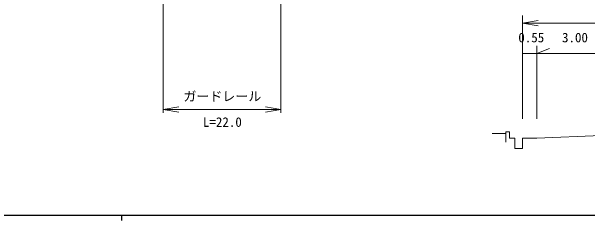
# Model space of a CAD drawing. Units: millimetres, scale not verified. Extents: x 40000 to 680000, y 20000 to 380000.
# Drawn here: x 246816 to 357739, y 204000 to 244208 of the extents above; entities that cross this region are included whole.
import ezdxf
from ezdxf.enums import TextEntityAlignment as Align

# ---------------------------------------------------------------- set-up
doc = ezdxf.new("R2010")
doc.units = ezdxf.units.MM
doc.header["$LTSCALE"] = 1000
doc.layers.add('M-TTL-BAND', color=7, linetype='Continuous', lineweight=25)
doc.layers.add('M-WORK', color=1, linetype='Continuous', lineweight=13)
doc.styles.add('ＭＳ ゴシック', font='')
doc.styles.get('ＭＳ ゴシック').set_extended_font_data('MS Gothic')

# ---------------------------------------------------------------- blocks, each defined once
blk = doc.blocks.new('open_arrow')
at = {"color": 0, "linetype": 'Continuous', "lineweight": -2}
blk.add_lwpolyline([(7.5, 1.25), (0, 0), (7.5, -1.25)], dxfattribs=at)

msp = doc.modelspace()

# ---------------------------------------------------------------- linework, layer by layer
at = {"layer": 'M-TTL-BAND'}
for p, q in [((40000, 205000), (579000, 205000)), ((268000, 205000), (268000, 204000))]:
    msp.add_line(p, q, dxfattribs=at)
at = {"layer": 'M-WORK'}
for p, q in [((298706, 270206), (298706, 224738)), ((276033, 267235), (276033, 224738)), ((345231, 243461), (345231, 223569)), ((345231, 241961), (380481, 241961)), ((347981, 237609), (347981, 223569)), ((347981, 236109), (350435, 237067)), ((380481, 236109), (345231, 236109)), ((276033, 225338), (298706, 225338)), ((339410, 220768), (342002, 220768)), ((342731, 221056), (342002, 221056)), ((342002, 219081), (342002, 221056)), ((342731, 219825), (342731, 221056)), ((343731, 219825), (342731, 219825)), ((343731, 219825), (343731, 217825)), ((347981, 219825), (345231, 219825)), ((345231, 219825), (345231, 217825)), ((347981, 219825), (362981, 220473)), ((343731, 217825), (345231, 217825))]:
    msp.add_line(p, q, dxfattribs=at)

# ---------------------------------------------------------------- block references
at = {"layer": 'M-WORK', "xscale": 400, "yscale": 400}
for p in [(345231, 241961), (276033, 225338)]:
    msp.add_blockref('open_arrow', p, dxfattribs=at)
at = {"layer": 'M-WORK', "xscale": 400, "yscale": 400, "rotation": 180}
msp.add_blockref('open_arrow', (298706, 225338), dxfattribs=at)

# ---------------------------------------------------------------- texts
at = {"layer": 'M-WORK', "style": 'ＭＳ ゴシック'}
for s, p in [('0.55', (346917, 237735)), ('3.00', (355331, 237735)), ('ガードレール', (287427, 226425)), ('L=22.0', (287427, 221469))]:
    msp.add_text(s, height=1833, dxfattribs=at).set_placement(p, align=Align.BOTTOM_CENTER)

doc.saveas('drawing.dxf')
